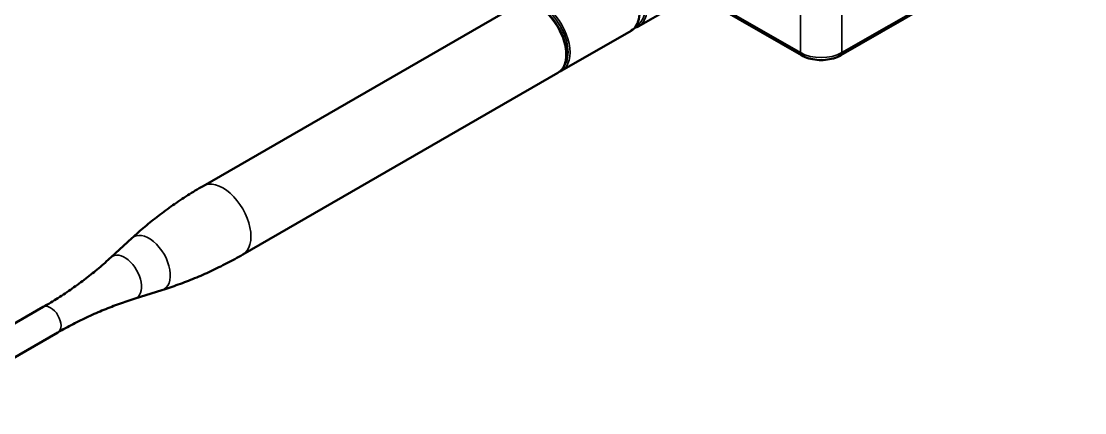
# Model space of a CAD drawing. Header units: millimetres. Extents: x -106 to 841, y -50 to 594.
# Drawn here: x 477 to 657.9, y 142.8 to 209.5 of the extents above; entities that cross this region are included whole.
import ezdxf

# ---------------------------------------------------------------- set-up
doc = ezdxf.new("R2010")
doc.units = ezdxf.units.MM
doc.layers.add('Visible (ISO)', color=7, linetype='Continuous', lineweight=50)
doc.layers.add('Visible Narrow (ISO)', color=7, linetype='Continuous', lineweight=35)

msp = doc.modelspace()

# ---------------------------------------------------------------- linework, layer by layer
at = {"layer": 'Visible (ISO)'}
for p, q in [((616.349, 203.661), (678.715, 239.668)), ((591.723, 214.225), (582.001, 208.612)), ((591.559, 214.13), (609.692, 203.661)), ((507.877, 181.405), (561.462, 212.342)), ((568.919, 201.059), (580.692, 207.856)), ((514.627, 169.714), (568.212, 200.651)), ((492.241, 169.274), (495.783, 172.53)), ((496.303, 162.237), (500.894, 163.677)), ((480.7, 160.807), (456.991, 147.118)), ((483.2, 156.477), (459.491, 142.788))]:
    msp.add_line(p, q, dxfattribs=at)
for points, knots in [([(580.629, 215.842), (580.997, 215.229), (581.309, 214.579), (581.79, 213.272), (581.959, 212.615), (582.135, 211.358), (582.143, 210.758), (581.995, 209.674), (581.839, 209.19), (581.375, 208.391), (581.068, 208.076), (580.699, 207.86), (580.696, 207.858), (580.692, 207.856)], [2.8426362, 2.8426362, 2.8426362, 2.8426362, 3.1626992, 3.1626992, 3.4827622, 3.4827622, 3.8028252, 3.8028252, 4.1228882, 4.1228882, 4.4402392, 4.4402392, 4.4429512, 4.4429512, 4.4429512, 4.4429512]), ([(568.212, 200.651), (568.572, 200.859), (568.877, 201.161), (569.355, 201.926), (569.521, 202.394), (569.701, 203.46), (569.707, 204.061), (569.553, 205.327), (569.393, 205.99), (568.925, 207.31), (568.618, 207.965), (567.887, 209.205), (567.464, 209.789), (566.543, 210.829), (566.045, 211.284), (565.02, 212.018), (564.493, 212.297), (563.462, 212.644), (562.958, 212.712), (562.118, 212.629), (561.77, 212.52), (561.462, 212.342)], [1.8402341, 1.8402341, 1.8402341, 1.8402341, 2.1385735, 2.1385735, 2.4503135, 2.4503135, 2.7750834, 2.7750834, 3.1012457, 3.1012457, 3.4263604, 3.4263604, 3.7510463, 3.7510463, 4.0762454, 4.0762454, 4.4024762, 4.4024762, 4.726652, 4.726652, 4.9818267, 4.9818267, 4.9818267, 4.9818267]), ([(609.692, 203.661), (610.067, 203.444), (610.482, 203.272), (611.363, 203.013), (611.829, 202.926), (612.779, 202.839), (613.262, 202.839), (614.212, 202.926), (614.678, 203.013), (615.559, 203.272), (615.974, 203.444), (616.349, 203.661)], [3.1415927, 3.1415927, 3.1415927, 3.1415927, 3.4557519, 3.4557519, 3.7699112, 3.7699112, 4.0840704, 4.0840704, 4.3982297, 4.3982297, 4.712389, 4.712389, 4.712389, 4.712389]), ([(507.877, 181.405), (506.994, 180.895), (506.121, 180.365), (504.404, 179.269), (503.56, 178.704), (501.905, 177.541), (501.094, 176.944), (499.508, 175.723), (498.734, 175.099), (497.227, 173.83), (496.494, 173.184), (495.783, 172.53)], [4.98182674, 4.98182674, 4.98182674, 4.98182674, 5.00747317, 5.00747317, 5.0331196, 5.0331196, 5.05876603, 5.05876603, 5.08441246, 5.08441246, 5.1100589, 5.1100589, 5.1100589, 5.1100589]), ([(492.241, 169.274), (491.564, 168.652), (490.865, 168.037), (489.429, 166.827), (488.691, 166.232), (487.178, 165.067), (486.404, 164.497), (484.823, 163.387), (484.017, 162.847), (482.378, 161.8), (481.544, 161.294), (480.7, 160.807)], [1.17312641, 1.17312641, 1.17312641, 1.17312641, 1.19877284, 1.19877284, 1.22441927, 1.22441927, 1.2500657, 1.2500657, 1.27571214, 1.27571214, 1.30135857, 1.30135857, 1.30135857, 1.30135857]), ([(500.894, 163.677), (501.816, 163.966), (502.742, 164.278), (504.595, 164.949), (505.522, 165.307), (507.372, 166.069), (508.295, 166.473), (510.129, 167.325), (511.041, 167.774), (512.848, 168.713), (513.744, 169.203), (514.627, 169.714)], [1.71200193, 1.71200193, 1.71200193, 1.71200193, 1.73764836, 1.73764836, 1.76329479, 1.76329479, 1.78894122, 1.78894122, 1.81458766, 1.81458766, 1.84023409, 1.84023409, 1.84023409, 1.84023409]), ([(483.2, 156.477), (484.044, 156.964), (484.899, 157.433), (486.625, 158.329), (487.496, 158.757), (489.248, 159.571), (490.128, 159.957), (491.894, 160.684), (492.778, 161.026), (494.544, 161.665), (495.426, 161.962), (496.303, 162.237)], [4.44295122, 4.44295122, 4.44295122, 4.44295122, 4.46859765, 4.46859765, 4.49424408, 4.49424408, 4.51989051, 4.51989051, 4.54553694, 4.54553694, 4.57118338, 4.57118338, 4.57118338, 4.57118338])]:
    msp.add_open_spline(points, degree=3, knots=knots, dxfattribs=at)
for points in [[(581.279, 208.335), (581.535, 208.391), (581.778, 208.483), (582.001, 208.612)], [(568.548, 200.885), (568.677, 200.933), (568.801, 200.991), (568.919, 201.059)]]:
    msp.add_open_spline(points, degree=3, dxfattribs=at)
at = {"layer": 'Visible Narrow (ISO)'}
for p, q in [((678.922, 240.126), (616.556, 204.118)), ((609.485, 204.118), (609.485, 226.164)), ((616.556, 204.118), (616.556, 226.164)), ((609.485, 204.118), (591.847, 214.302))]:
    msp.add_line(p, q, dxfattribs=at)
for centre, major_axis, start_param, end_param in [((578.449, 214.355), (-3.25, 5.629), 3.0834751, 6.8991557), ((578.626, 214.457), (3.375, -5.846), 0, 3.1415927), ((577.317, 213.702), (3.375, -5.846), 0, 1.600315), ((565.544, 206.905), (3.375, -5.846), 0, 3.1415927), ((564.837, 206.496), (-3.375, 5.846), 3.1415927, 6.2831853), ((565.367, 206.803), (-3.25, 5.629), 3.3255753, 6.0992027), ((610.192, 204.527), (-0.5, -0.866), 5.4977871, 6.2831853), ((613.021, 206.16), (-5, 0), 0.7853982, 2.3561945), ((615.849, 204.527), (0.5, -0.866), 0, 0.7853982), ((511.252, 175.559), (3.375, -5.846), 0, 3.1415927), ((498.668, 168.294), (-2.577, 4.463), 3.0133605, 6.4114175), ((494.534, 165.907), (2.048, -3.548), 6.1549532, 9.5530101), ((481.95, 158.642), (-1.25, 2.165), 3.1415927, 6.2831853)]:
    msp.add_ellipse(centre, major_axis=major_axis, ratio=0.5773503, start_param=start_param, end_param=end_param, dxfattribs=at)

doc.saveas('drawing.dxf')
